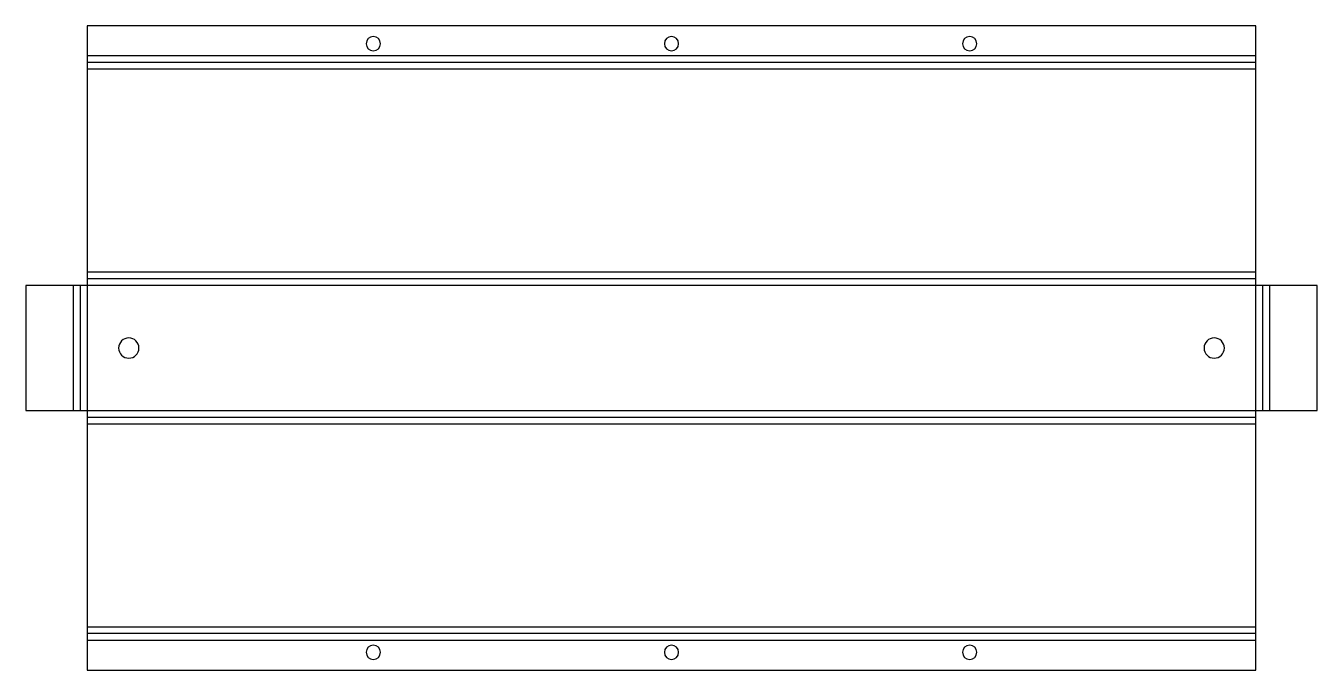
# Model space of a CAD drawing. Header units: millimetres. Extents: x -10 to 206, y 0 to 108.
import ezdxf

# ---------------------------------------------------------------- set-up
doc = ezdxf.new("R2010")
doc.units = ezdxf.units.MM

msp = doc.modelspace()

# ---------------------------------------------------------------- linework, layer by layer
at = {"layer": 'BEND'}
for p, q in [((196, 101.92), (0, 101.92)), ((196, 65.65), (0, 65.65)), ((-1.13, 64.52), (-1.13, 43.52)), ((197.13, 43.52), (197.13, 64.52)), ((196, 42.39), (0, 42.39)), ((196, 6.13), (0, 6.13))]:
    msp.add_line(p, q, dxfattribs=at)
at = {"layer": 'BEND_EXTENT'}
for p, q in [((0, 103.05), (196, 103.05)), ((196, 100.79), (0, 100.79)), ((0, 66.79), (196, 66.79)), ((-2.26, 43.52), (-2.26, 64.52)), ((198.26, 64.52), (198.26, 43.52)), ((196, 41.26), (0, 41.26)), ((0, 7.26), (196, 7.26)), ((196, 5), (0, 5))]:
    msp.add_line(p, q, dxfattribs=at)
msp.add_lwpolyline([(196, 43.52), (196, 64.52), (0, 64.52), (0, 43.52)], close=True, dxfattribs=at)
at = {"layer": 'INTERIOR_PROFILES', "extrusion": (0, 0, -1)}
for centre, radius in [((-48, 105.05), 1.2), ((-98, 105.05), 1.2), ((-148, 105.05), 1.2), ((-7, 54.02), 1.7), ((-189, 54.02), 1.7), ((-48, 3), 1.2), ((-98, 3), 1.2), ((-148, 3), 1.2)]:
    msp.add_circle(centre, radius, dxfattribs=at)
at = {"layer": 'OUTER_PROFILES'}
msp.add_lwpolyline([(206.26, 64.52), (196, 64.52), (196, 66.79), (196, 100.79), (196, 103.05), (196, 108.05), (0, 108.05), (0, 100.79), (0, 66.79), (0, 64.52), (-10.26, 64.52), (-10.26, 43.52), (0, 43.52), (0, 41.26), (0, 7.26), (0, 0), (196, 0), (196, 7.26), (196, 41.26), (196, 43.52), (206.26, 43.52)], close=True, dxfattribs=at)

doc.saveas('drawing.dxf')
